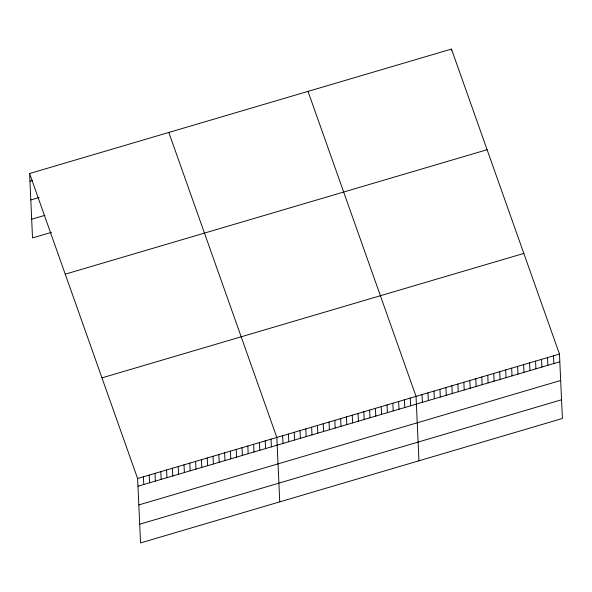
<?xml version="1.0" encoding="UTF-8"?>
<svg xmlns="http://www.w3.org/2000/svg" width="592" height="592" viewBox="0 0 592 592"><rect width="100%" height="100%" fill="white"/><g stroke="black" fill="none" stroke-linecap="round" stroke-linejoin="round"><path stroke-width="0.89" d="M29.6 173.523L451.459 49.069L559.477 354.06L562.4 418.477L140.541 542.931L137.61 478.514L29.6 173.523L32.523 237.94L51.585 232.316M29.948 181.233L32.434 180.501M30.799 199.948L39.087 197.506M31.672 219.225L44.933 215.318M65.246 274.17L487.105 149.717M101.972 377.866L523.831 253.413M137.61 478.514L559.477 354.06M137.966 486.224L559.825 361.771M138.817 504.939L560.676 380.486M139.69 524.216L561.549 399.763M308.025 91.383L416.043 396.374L418.966 460.791M168.816 132.453L276.827 437.444L279.75 501.861M553.498 355.822L553.846 363.532M547.519 357.583L547.874 365.301M541.547 359.351L541.895 367.062M535.568 361.113L535.923 368.823M529.596 362.874L529.944 370.585M523.617 364.635L523.964 372.353M517.637 366.404L517.993 374.114M511.666 368.165L512.013 375.876M505.686 369.926L506.034 377.637M499.715 371.687L500.062 379.405M493.735 373.456L494.083 381.167M487.756 375.217L488.111 382.928M481.784 376.978L482.132 384.689M475.805 378.739L476.153 386.458M469.826 380.508L470.181 388.219M451.459 49.069L451.541 50.786M463.854 382.269L464.202 389.98M457.875 384.03L458.23 391.741M451.903 385.792L452.251 393.51M445.924 387.56L446.272 395.271M439.945 389.321L440.3 397.032M433.973 391.083L434.321 398.793M427.994 392.844L428.342 400.562M422.022 394.612L422.37 402.323M410.241 398.083L410.589 405.794M404.44 399.792L404.787 407.511M398.638 401.509L398.993 409.22M392.836 403.219L393.192 410.929M387.042 404.928L387.39 412.639M381.241 406.637L381.588 414.356M375.439 408.354L375.787 416.065M369.637 410.064L369.985 417.774M363.836 411.773L364.184 419.484M358.034 413.482L358.389 421.201M352.233 415.199L352.588 422.91M346.438 416.909L346.786 424.619M340.637 418.618L340.985 426.329M334.835 420.327L335.183 428.046M329.034 422.044L329.381 429.755M323.232 423.754L323.58 431.464M317.43 425.463L317.786 433.174M311.629 427.172L311.984 434.891M305.827 428.889L306.182 436.6M300.033 430.599L300.381 438.309M294.231 432.308L294.579 440.019M288.43 434.017L288.778 441.736M282.628 435.734L282.976 443.445M271.025 439.153L271.38 446.864M265.223 440.862L265.579 448.581M259.429 442.579L259.777 450.29M253.628 444.289L253.975 451.999M247.826 445.998L248.174 453.709M242.024 447.707L242.372 455.426M236.223 449.424L236.571 457.135M230.421 451.134L230.776 458.844M224.62 452.843L224.975 460.554M218.825 454.552L219.173 462.271M213.024 456.269L213.372 463.98M207.222 457.979L207.57 465.689M201.421 459.688L201.768 467.399M195.619 461.397L195.967 469.116M189.817 463.114L190.173 470.825M184.016 464.824L184.371 472.534M178.214 466.533L178.569 474.244M172.42 468.242L172.768 475.961M166.618 469.959L166.966 477.67M160.817 471.669L161.165 479.379M155.015 473.378L155.363 481.089M149.214 475.087L149.561 482.806M143.412 476.804L143.767 484.515"/></g></svg>
